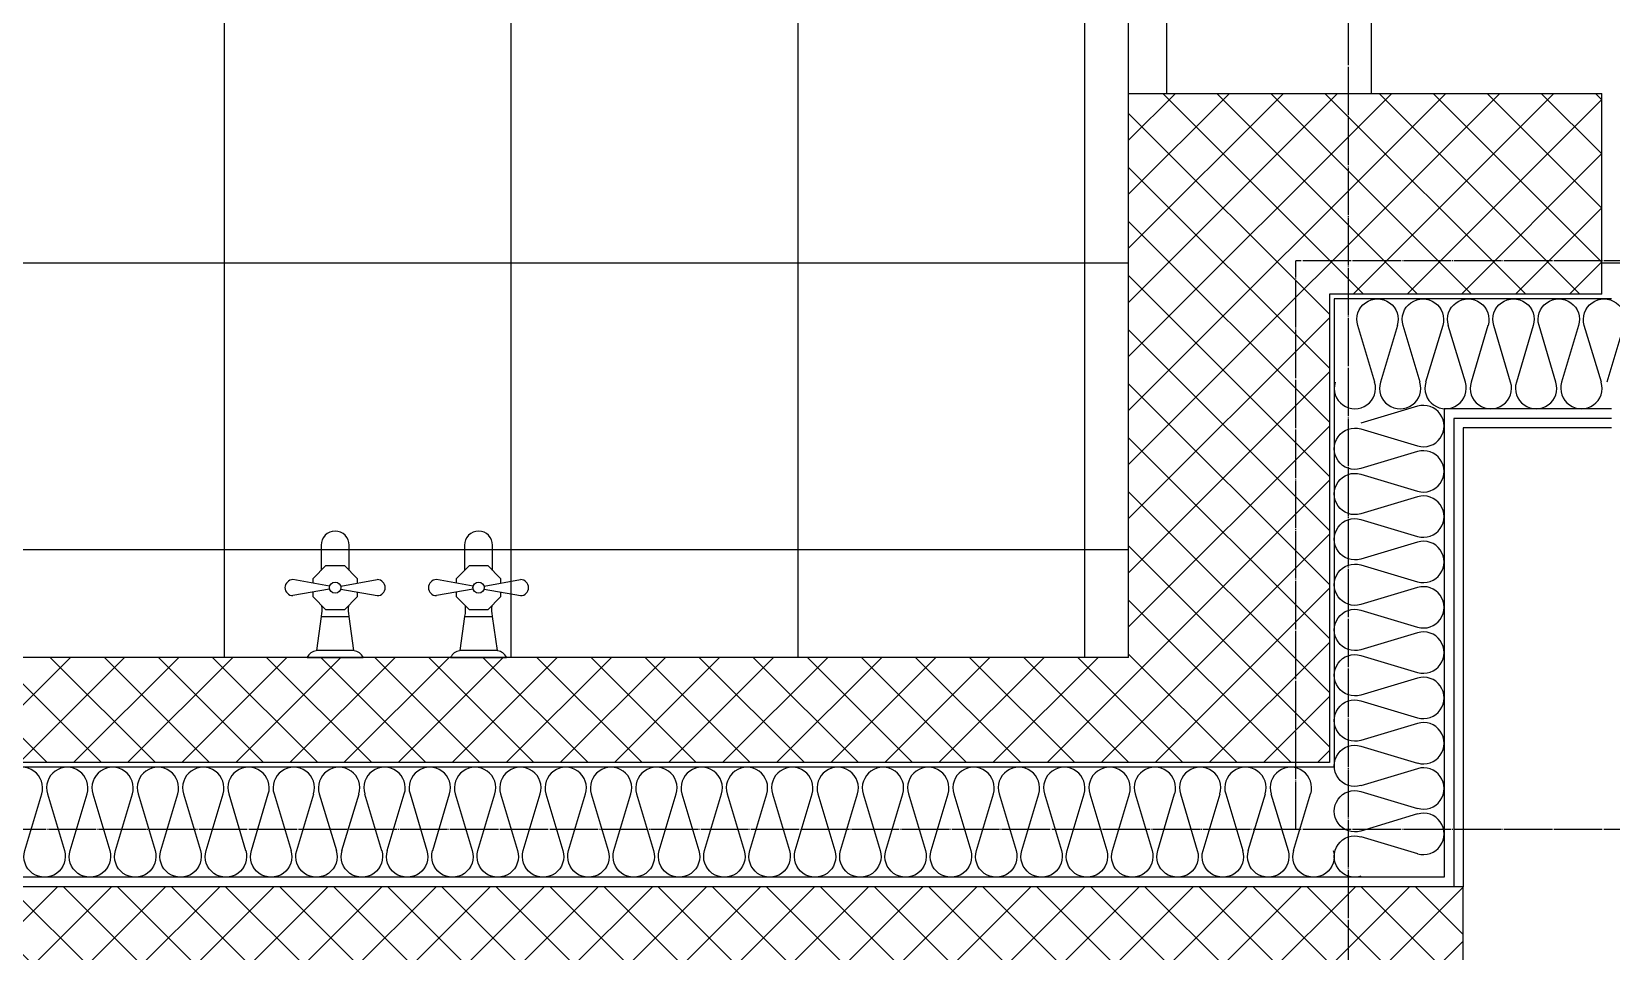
# Model space of a CAD drawing. Header units: millimetres. Extents: x 18456 to 179493, y -203649 to 469211.
# Drawn here: x 127197 to 128850, y -178722 to -177760 of the extents above; entities that cross this region are included whole.
import ezdxf

# ---------------------------------------------------------------- set-up
doc = ezdxf.new("R2010")
doc.units = ezdxf.units.MM
doc.linetypes.add('X-평면도(기본형)$0$CEN', pattern=[52.5, 50, -1, 0.5, -1])
for name, color, linetype, true_color in [('X-평면도(기본형)$0$40HAT', 9, 'Continuous', 0x808080), ('X-평면도(기본형)$0$4GYP', 4, 'Continuous', 0x00ffff), ('X-평면도(기본형)$0$CEN', 1, 'X-평면도(기본형)$0$CEN', 0xff0000), ('X-평면도(기본형)$0$INS', 9, 'Continuous', 0x808080), ('X-평면도(기본형)$0$INSUL', 9, 'Continuous', 0x808080), ('X-평면도(기본형)$0$LV', 4, 'Continuous', 0x00ffff), ('X-평면도(기본형)$0$TIL', 5, 'Continuous', 0x0000ff), ('X-평면도(기본형)$0$W2', 3, 'Continuous', 0x00ff00), ('X-평면도(기본형)$0$수전', 5, 'Continuous', 0x0000ff)]:
    doc.layers.add(name, color=color, linetype=linetype, true_color=true_color)
pattern_1 = [(315, (-605844.544, -337778.427), (28.2842712, 28.2842712), []), (45, (-605844.544, -337778.427), (-28.2842712, 28.2842712), [])]

# ---------------------------------------------------------------- blocks, each defined once
blk = doc.blocks.new('X-평면도(기본형)$0$수전-1')
at = {"layer": 'X-평면도(기본형)$0$수전'}
for p, q in [((33477.5, -11070.1), (33477.5, -11099.3)), ((33548.8, -11093.5), (33542.1, -11055.2)), ((33552.1, -11093.5), (33558.8, -11055.2)), ((33484.5, -11099.3), (33484.5, -11079.4)), ((33594.8, -11084.6), (33568.4, -11084.6)), ((33477.5, -11099.3), (33477.5, -11128.5)), ((33484.5, -11119.2), (33484.5, -11099.3)), ((33548.8, -11105.1), (33542.1, -11143.3)), ((33552.1, -11105.1), (33558.8, -11143.3)), ((33568.4, -11114), (33594.8, -11114))]:
    blk.add_line(p, q, dxfattribs=at)
for points in [[(33484.5, -11080), (33520.4, -11085), (33520.4, -11099.3), (33520.4, -11113.6), (33484.5, -11118.6)], [(33545.7, -11122.4), (33540.9, -11122.4), (33527.3, -11108.9), (33527.3, -11089.7), (33540.9, -11076.2), (33545.7, -11076.2)], [(33555.1, -11076.2), (33560, -11076.2), (33573.5, -11089.7), (33573.5, -11108.9)], [(33573.5, -11108.9), (33560, -11122.4), (33555.1, -11122.4)]]:
    blk.add_lwpolyline(points, dxfattribs=at)
blk.add_circle((33550.4, -11099.3), 5.91, dxfattribs=at)
for centre, radius, start, end in [((33550.4, -11055.2), 8.37, 0, 180), ((33471.5, -11081.8), 13.2, 10.588, 62.8148), ((33527.4, -11057.7), 28.1, 255.692, 278.489), ((33594.8, -11099.3), 14.7, 270, 90), ((33471.5, -11116.8), 13.2, 297.1852, 349.412), ((33527.4, -11140.9), 28.1, 81.511, 104.308), ((33550.4, -11143.3), 8.37, 180, 0)]:
    blk.add_arc(centre, radius, start, end, dxfattribs=at)
blk = doc.blocks.new('U113 (X-평면도(기본형)$0$ins-l)')
at = {"layer": 'X-평면도(기본형)$0$INSUL', "color": 8, "true_color": 0x808080}
for p, q in [((36.9, 24.2), (21.4, 75.8)), ((57.5, 75.8), (42, 24.2)), ((78.1, 24.2), (62.6, 75.8)), ((98.7, 75.8), (83.2, 24.2)), ((119.3, 24.2), (103.8, 75.8)), ((139.9, 75.8), (124.5, 24.2)), ((160.5, 24.2), (145.1, 75.8)), ((181.1, 75.8), (165.7, 24.2)), ((201.7, 24.2), (186.3, 75.8)), ((222.3, 75.8), (206.9, 24.2)), ((243, 24.2), (227.5, 75.8)), ((263.6, 75.8), (248.1, 24.2)), ((284.2, 24.2), (268.7, 75.8)), ((304.8, 75.8), (289.3, 24.2)), ((325.4, 24.2), (309.9, 75.8)), ((346, 75.8), (330.6, 24.2)), ((366.6, 24.2), (351.2, 75.8)), ((387.2, 75.8), (371.8, 24.2)), ((407.8, 24.2), (392.4, 75.8)), ((428.4, 75.8), (413, 24.2))]:
    blk.add_line(p, q, dxfattribs=at)
at = {"layer": 'X-평면도(기본형)$0$INSUL', "color": 8, "true_color": 0x808080, "extrusion": (0, 0, -1)}
for centre in [(-39.4, 81.2), (-80.7, 81.2), (-121.9, 81.2), (-163.1, 81.2), (-204.3, 81.2), (-245.5, 81.2), (-286.8, 81.2), (-328, 81.2), (-369.2, 81.2), (-410.4, 81.2)]:
    blk.add_arc(centre, 18.8, 343.3008, 196.6992, dxfattribs=at)
at = {"layer": 'X-평면도(기본형)$0$INSUL', "color": 8, "true_color": 0x808080}
for centre in [(18.8, 18.8), (60, 18.8), (101.3, 18.8), (142.5, 18.8), (183.7, 18.8), (224.9, 18.8), (266.1, 18.8), (307.4, 18.8), (348.6, 18.8), (389.8, 18.8)]:
    blk.add_arc(centre, 18.8, 163.3008, 16.6992, dxfattribs=at)
blk = doc.blocks.new('U185 (X-평면도(기본형)$0$ins-l)')
at = {"layer": 'X-평면도(기본형)$0$INSUL', "color": 8, "true_color": 0x808080}
for p, q in [((36.9, 24.2), (21.4, 75.8)), ((57.5, 75.8), (42, 24.2)), ((78.1, 24.2), (62.6, 75.8)), ((98.7, 75.8), (83.2, 24.2)), ((119.3, 24.2), (103.8, 75.8)), ((139.9, 75.8), (124.5, 24.2)), ((160.5, 24.2), (145.1, 75.8)), ((181.1, 75.8), (165.7, 24.2)), ((201.7, 24.2), (186.3, 75.8)), ((222.3, 75.8), (206.9, 24.2)), ((243, 24.2), (227.5, 75.8)), ((263.6, 75.8), (248.1, 24.2)), ((284.2, 24.2), (268.7, 75.8)), ((304.8, 75.8), (289.3, 24.2)), ((325.4, 24.2), (309.9, 75.8)), ((346, 75.8), (330.6, 24.2)), ((366.6, 24.2), (351.2, 75.8)), ((387.2, 75.8), (371.8, 24.2)), ((407.8, 24.2), (392.4, 75.8)), ((428.4, 75.8), (413, 24.2)), ((449.1, 24.2), (433.6, 75.8)), ((469.7, 75.8), (454.2, 24.2)), ((490.3, 24.2), (474.8, 75.8)), ((510.9, 75.8), (495.4, 24.2)), ((531.5, 24.2), (516, 75.8)), ((552.1, 75.8), (536.6, 24.2)), ((572.7, 24.2), (557.3, 75.8)), ((593.3, 75.8), (577.9, 24.2)), ((613.9, 24.2), (598.5, 75.8)), ((634.5, 75.8), (619.1, 24.2)), ((655.2, 24.2), (639.7, 75.8)), ((675.8, 75.8), (660.3, 24.2)), ((696.4, 24.2), (680.9, 75.8)), ((717, 75.8), (701.5, 24.2)), ((737.6, 24.2), (722.1, 75.8)), ((758.2, 75.8), (742.7, 24.2)), ((778.8, 24.2), (763.4, 75.8)), ((799.4, 75.8), (784, 24.2)), ((820, 24.2), (804.6, 75.8)), ((840.6, 75.8), (825.2, 24.2)), ((861.3, 24.2), (845.8, 75.8)), ((881.9, 75.8), (866.4, 24.2)), ((902.5, 24.2), (887, 75.8)), ((923.1, 75.8), (907.6, 24.2)), ((943.7, 24.2), (928.2, 75.8)), ((964.3, 75.8), (948.8, 24.2)), ((984.9, 24.2), (969.5, 75.8)), ((1005.5, 75.8), (990.1, 24.2)), ((1026.1, 24.2), (1010.7, 75.8)), ((1046.7, 75.8), (1031.3, 24.2)), ((1067.4, 24.2), (1051.9, 75.8)), ((1088, 75.8), (1072.5, 24.2)), ((1108.6, 24.2), (1093.1, 75.8)), ((1129.2, 75.8), (1113.7, 24.2)), ((1149.8, 24.2), (1134.3, 75.8)), ((1170.4, 75.8), (1154.9, 24.2)), ((1191, 24.2), (1175.6, 75.8))]:
    blk.add_line(p, q, dxfattribs=at)
at = {"layer": 'X-평면도(기본형)$0$INSUL', "color": 8, "true_color": 0x808080, "extrusion": (0, 0, -1)}
for centre in [(-39.4, 81.2), (-80.7, 81.2), (-121.9, 81.2), (-163.1, 81.2), (-204.3, 81.2), (-245.5, 81.2), (-286.8, 81.2), (-328, 81.2), (-369.2, 81.2), (-410.4, 81.2), (-451.6, 81.2), (-492.9, 81.2), (-534.1, 81.2), (-575.3, 81.2), (-616.5, 81.2), (-657.7, 81.2), (-699, 81.2), (-740.2, 81.2), (-781.4, 81.2), (-822.6, 81.2), (-863.8, 81.2), (-905.1, 81.2), (-946.3, 81.2), (-987.5, 81.2), (-1028.7, 81.2), (-1069.9, 81.2), (-1111.1, 81.2), (-1152.4, 81.2), (-1193.6, 81.2)]:
    blk.add_arc(centre, 18.8, 343.3008, 196.6992, dxfattribs=at)
at = {"layer": 'X-평면도(기본형)$0$INSUL', "color": 8, "true_color": 0x808080}
for centre in [(18.8, 18.8), (60, 18.8), (101.3, 18.8), (142.5, 18.8), (183.7, 18.8), (224.9, 18.8), (266.1, 18.8), (307.4, 18.8), (348.6, 18.8), (389.8, 18.8), (431, 18.8), (472.2, 18.8), (513.5, 18.8), (554.7, 18.8), (595.9, 18.8), (637.1, 18.8), (678.3, 18.8), (719.6, 18.8), (760.8, 18.8), (802, 18.8), (843.2, 18.8), (884.4, 18.8), (925.7, 18.8), (966.9, 18.8), (1008.1, 18.8), (1049.3, 18.8), (1090.5, 18.8), (1131.8, 18.8), (1173, 18.8)]:
    blk.add_arc(centre, 18.8, 163.3008, 16.6992, dxfattribs=at)
blk = doc.blocks.new('U120 (X-평면도(기본형)$0$ins-l)')
at = {"layer": 'X-평면도(기본형)$0$INSUL', "color": 8, "true_color": 0x808080}
for p, q in [((36.9, 24.2), (21.4, 75.8)), ((57.5, 75.8), (42, 24.2)), ((78.1, 24.2), (62.6, 75.8)), ((98.7, 75.8), (83.2, 24.2)), ((119.3, 24.2), (103.8, 75.8)), ((139.9, 75.8), (124.5, 24.2)), ((160.5, 24.2), (145.1, 75.8)), ((181.1, 75.8), (165.7, 24.2)), ((201.7, 24.2), (186.3, 75.8)), ((222.3, 75.8), (206.9, 24.2)), ((243, 24.2), (227.5, 75.8)), ((263.6, 75.8), (248.1, 24.2))]:
    blk.add_line(p, q, dxfattribs=at)
at = {"layer": 'X-평면도(기본형)$0$INSUL', "color": 8, "true_color": 0x808080, "extrusion": (0, 0, -1)}
for centre in [(-39.4, 81.2), (-80.7, 81.2), (-121.9, 81.2), (-163.1, 81.2), (-204.3, 81.2), (-245.5, 81.2)]:
    blk.add_arc(centre, 18.8, 343.3008, 196.6992, dxfattribs=at)
at = {"layer": 'X-평면도(기본형)$0$INSUL', "color": 8, "true_color": 0x808080}
for centre in [(18.8, 18.8), (60, 18.8), (101.3, 18.8), (142.5, 18.8), (183.7, 18.8), (224.9, 18.8)]:
    blk.add_arc(centre, 18.8, 163.3008, 16.6992, dxfattribs=at)

msp = doc.modelspace()

# ---------------------------------------------------------------- hatches: boundary and pattern name
at = {"layer": 'X-평면도(기본형)$0$40HAT'}
h = msp.add_hatch(dxfattribs=at)
h.set_pattern_fill('H3', color=256, scale=40, style=0, pattern_type=2)
h.set_pattern_definition(pattern_1)
h.paths.add_polyline_path([(125159.6, -178584.2), (125159.6, -178374.2), (126594.6, -178374.2), (126594.6, -178414.2), (128344.6, -178414.2), (128344.6, -177824.2), (128839.6, -177824.2), (128839.6, -178034.2), (128554.6, -178034.2), (128554.6, -178524.2), (126574.6, -178524.2), (126574.6, -178584.2)], flags=0)
h = msp.add_hatch(dxfattribs=at)
h.set_pattern_fill('H3', color=256, scale=40, style=0, pattern_type=2)
h.set_pattern_definition(pattern_1)
h.paths.add_polyline_path([(126704.6, -179644.2), (126704.6, -179554.2), (127114.6, -179554.2), (127114.6, -178654.2), (128694.6, -178654.2), (128694.6, -179014.2), (128574.6, -179014.2), (128574.6, -179674.2), (128484.6, -179674.2), (128484.6, -178744.2), (127204.6, -178744.2), (127204.6, -179644.2)], flags=0)
at = {"layer": 'X-평면도(기본형)$0$TIL'}
h = msp.add_hatch(dxfattribs=at)
h.set_pattern_fill('H3', color=256, scale=300, angle=45, style=0, pattern_type=2)
h.set_pattern_definition([(360, (-578501.4, -149801.68), (2e-13, 300), []), (90, (-578501.4, -149801.68), (-300, 9e-14), [])])
h.paths.add_polyline_path([(126924.6, -178414.2), (126924.6, -178214.2), (127124.6, -178214.2), (127124.6, -178414.2), (128344.6, -178414.2), (128344.6, -177824.2), (128839.6, -177824.2), (128839.6, -178144.2), (129759.6, -178144.2), (129759.6, -177824.2), (130324.6, -177824.2), (130324.6, -177349.2), (128184.6, -177349.2), (128184.6, -177594.2), (127124.6, -177594.2), (127124.6, -176689.2), (125659.6, -176689.2), (125659.6, -177064.2), (120264.6, -177064.2), (120264.6, -178374.2), (123639.6, -178374.2), (123639.6, -178489.2), (125159.6, -178489.2), (125159.6, -178374.2), (126594.6, -178374.2), (126594.6, -178414.2), (126924.6, -178414.2)], flags=0)

# ---------------------------------------------------------------- linework, layer by layer
at = {"layer": 'X-평면도(기본형)$0$4GYP'}
for p, q in [((128684.6, -178164.2), (128684.6, -178654.2)), ((128849.6, -178164.2), (128684.6, -178164.2)), ((128694.6, -178174.2), (128694.6, -178654.2)), ((128849.6, -178174.2), (128694.6, -178174.2))]:
    msp.add_line(p, q, dxfattribs=at)
at = {"layer": 'X-평면도(기본형)$0$CEN'}
for p, q in [((128574.6, -181574.2), (128574.6, -175439.2)), ((128519.6, -178594.2), (128519.6, -177999.2)), ((130414.6, -177999.2), (128519.6, -177999.2)), ((130414.6, -178594.2), (126149.6, -178594.2))]:
    msp.add_line(p, q, dxfattribs=at)
at = {"layer": 'X-평면도(기본형)$0$INS'}
for p, q in [((128559.6, -178039.2), (128559.6, -178529.2)), ((128849.6, -178039.2), (128559.6, -178039.2)), ((128674.6, -178154.2), (128674.6, -178644.2)), ((128849.6, -178154.2), (128674.6, -178154.2)), ((128559.6, -178529.2), (126579.6, -178529.2)), ((128674.6, -178644.2), (126694.6, -178644.2))]:
    msp.add_line(p, q, dxfattribs=at)
at = {"layer": 'X-평면도(기본형)$0$LV'}
for points in [[(128384.6, -177824.2), (128384.6, -177554.2), (128184.6, -177554.2)], [(128344.6, -177824.2), (128344.6, -177594.2), (128184.6, -177594.2)]]:
    msp.add_lwpolyline(points, dxfattribs=at)
at = {"layer": 'X-평면도(기본형)$0$W2'}
for p, q in [((128344.6, -178414.2), (128344.6, -177824.2)), ((128344.6, -177824.2), (128839.6, -177824.2)), ((128839.6, -178034.2), (128839.6, -177824.2)), ((128554.6, -178034.2), (128554.6, -178524.2)), ((128839.6, -178034.2), (128554.6, -178034.2)), ((128344.6, -178414.2), (126594.6, -178414.2)), ((128554.6, -178524.2), (126574.6, -178524.2)), ((128694.6, -178654.2), (127114.6, -178654.2)), ((128694.6, -179014.2), (128694.6, -178654.2))]:
    msp.add_line(p, q, dxfattribs=at)

# ---------------------------------------------------------------- block references
at = {"layer": 'X-평면도(기본형)$0$INSUL', "yscale": 1.149999999999999, "zscale": 1.149999999999999}
for name, p, xscale in [('U120 (X-평면도(기본형)$0$ins-l)', (128559.6, -178154.2), 1.149999999999999), ('U185 (X-평면도(기본형)$0$ins-l)', (128559.6, -178644.2), -1.149999999999999)]:
    msp.add_blockref(name, p, dxfattribs=dict(at, xscale=xscale))
at = {"layer": 'X-평면도(기본형)$0$INSUL', "xscale": -1.149999999999999, "yscale": 1.149999999999999, "zscale": 1.149999999999999, "rotation": 270}
msp.add_blockref('U113 (X-평면도(기본형)$0$ins-l)', (128559.6, -178644.2), dxfattribs=at)
at = {"layer": 'X-평면도(기본형)$0$수전', "rotation": 90}
for p in [(116415.3, -211891.7), (116565.3, -211891.7)]:
    msp.add_blockref('X-평면도(기본형)$0$수전-1', p, dxfattribs=at)

doc.saveas('drawing.dxf')
